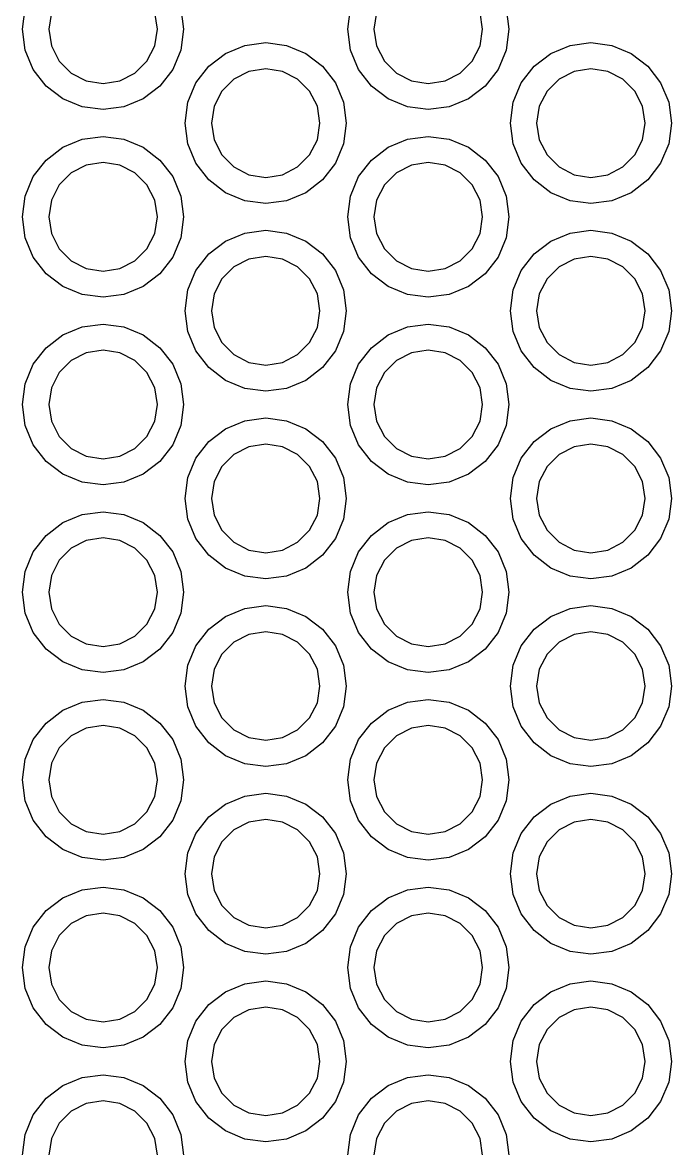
# Model space of a CAD drawing. Extents: x 0 to 6.5, y -7.51 to 0.
# Drawn here: x 1.7466 to 1.9371, y -5.5421 to -5.2114 of the extents above; entities that cross this region are included whole.
import ezdxf

# ---------------------------------------------------------------- set-up
doc = ezdxf.new("R2010")
doc.units = 0
doc.header["$MEASUREMENT"] = 0
doc.layers.add('BLACK', color=7, linetype='CONTINUOUS')

msp = doc.modelspace()

# ---------------------------------------------------------------- linework, layer by layer
at = {"layer": 'BLACK', "linetype": 'CONTINUOUS'}
for p, q in [((1.74663, -5.21341), (1.74744, -5.20729)), ((1.75509, -5.20848), (1.75431, -5.21341)), ((1.7862, -5.21341), (1.78542, -5.20848)), ((1.79307, -5.20729), (1.79388, -5.21341)), ((1.8421, -5.21341), (1.84291, -5.20729)), ((1.85056, -5.20848), (1.84978, -5.21341)), ((1.88167, -5.21341), (1.88089, -5.20848)), ((1.88854, -5.20729), (1.88935, -5.21341)), ((1.74744, -5.21952), (1.74663, -5.21341)), ((1.75431, -5.21341), (1.75509, -5.21833)), ((1.78542, -5.21833), (1.7862, -5.21341)), ((1.79388, -5.21341), (1.79307, -5.21952)), ((1.84291, -5.21952), (1.8421, -5.21341)), ((1.84978, -5.21341), (1.85056, -5.21833)), ((1.88089, -5.21833), (1.88167, -5.21341)), ((1.88935, -5.21341), (1.88854, -5.21952)), ((1.75509, -5.21833), (1.75736, -5.22278)), ((1.78316, -5.22278), (1.78542, -5.21833)), ((1.80618, -5.22051), (1.81188, -5.21815)), ((1.81188, -5.21815), (1.81799, -5.21734)), ((1.81799, -5.21734), (1.8241, -5.21815)), ((1.8241, -5.21815), (1.8298, -5.22051)), ((1.85056, -5.21833), (1.85282, -5.22278)), ((1.87862, -5.22278), (1.88089, -5.21833)), ((1.90165, -5.22051), (1.90734, -5.21815)), ((1.90734, -5.21815), (1.91346, -5.21734)), ((1.91346, -5.21734), (1.91957, -5.21815)), ((1.91957, -5.21815), (1.92527, -5.22051)), ((1.7498, -5.22522), (1.74744, -5.21952)), ((1.79307, -5.21952), (1.79071, -5.22522)), ((1.80129, -5.22426), (1.80618, -5.22051)), ((1.8298, -5.22051), (1.83469, -5.22426)), ((1.84527, -5.22522), (1.84291, -5.21952)), ((1.88854, -5.21952), (1.88618, -5.22522)), ((1.89675, -5.22426), (1.90165, -5.22051)), ((1.92527, -5.22051), (1.93016, -5.22426)), ((1.75736, -5.22278), (1.76088, -5.22631)), ((1.77963, -5.22631), (1.78316, -5.22278)), ((1.79753, -5.22915), (1.80129, -5.22426)), ((1.81799, -5.22502), (1.81306, -5.2258)), ((1.82292, -5.2258), (1.81799, -5.22502)), ((1.83469, -5.22426), (1.83845, -5.22915)), ((1.85282, -5.22278), (1.85635, -5.22631)), ((1.8751, -5.22631), (1.87862, -5.22278)), ((1.893, -5.22915), (1.89675, -5.22426)), ((1.91346, -5.22502), (1.90853, -5.2258)), ((1.91838, -5.2258), (1.91346, -5.22502)), ((1.93016, -5.22426), (1.93391, -5.22915)), ((1.75355, -5.23011), (1.7498, -5.22522)), ((1.76088, -5.22631), (1.76533, -5.22857)), ((1.77518, -5.22857), (1.77963, -5.22631)), ((1.79071, -5.22522), (1.78696, -5.23011)), ((1.80862, -5.22807), (1.80509, -5.23159)), ((1.81306, -5.2258), (1.80862, -5.22807)), ((1.82736, -5.22807), (1.82292, -5.2258)), ((1.83089, -5.23159), (1.82736, -5.22807)), ((1.84902, -5.23011), (1.84527, -5.22522)), ((1.85635, -5.22631), (1.8608, -5.22857)), ((1.87065, -5.22857), (1.8751, -5.22631)), ((1.88618, -5.22522), (1.88243, -5.23011)), ((1.90409, -5.22807), (1.90056, -5.23159)), ((1.90853, -5.2258), (1.90409, -5.22807)), ((1.92283, -5.22807), (1.91838, -5.2258)), ((1.92636, -5.23159), (1.92283, -5.22807)), ((1.75844, -5.23386), (1.75355, -5.23011)), ((1.76533, -5.22857), (1.77026, -5.22935)), ((1.77026, -5.22935), (1.77518, -5.22857)), ((1.78696, -5.23011), (1.78207, -5.23386)), ((1.79517, -5.23485), (1.79753, -5.22915)), ((1.80509, -5.23159), (1.80283, -5.23604)), ((1.83315, -5.23604), (1.83089, -5.23159)), ((1.83845, -5.22915), (1.84081, -5.23485)), ((1.85391, -5.23386), (1.84902, -5.23011)), ((1.8608, -5.22857), (1.86572, -5.22935)), ((1.86572, -5.22935), (1.87065, -5.22857)), ((1.88243, -5.23011), (1.87753, -5.23386)), ((1.89064, -5.23485), (1.893, -5.22915)), ((1.90056, -5.23159), (1.89829, -5.23604)), ((1.92862, -5.23604), (1.92636, -5.23159)), ((1.93391, -5.22915), (1.93627, -5.23485)), ((1.76414, -5.23622), (1.75844, -5.23386)), ((1.78207, -5.23386), (1.77637, -5.23622)), ((1.79437, -5.24097), (1.79517, -5.23485)), ((1.84081, -5.23485), (1.84161, -5.24097)), ((1.85961, -5.23622), (1.85391, -5.23386)), ((1.87753, -5.23386), (1.87184, -5.23622)), ((1.88983, -5.24097), (1.89064, -5.23485)), ((1.93627, -5.23485), (1.93708, -5.24097)), ((1.77026, -5.23703), (1.76414, -5.23622)), ((1.77637, -5.23622), (1.77026, -5.23703)), ((1.80283, -5.23604), (1.80205, -5.24097)), ((1.83393, -5.24097), (1.83315, -5.23604)), ((1.86572, -5.23703), (1.85961, -5.23622)), ((1.87184, -5.23622), (1.86572, -5.23703)), ((1.89829, -5.23604), (1.89751, -5.24097)), ((1.9294, -5.24097), (1.92862, -5.23604)), ((1.79517, -5.24708), (1.79437, -5.24097)), ((1.80205, -5.24097), (1.80283, -5.24589)), ((1.83315, -5.24589), (1.83393, -5.24097)), ((1.84161, -5.24097), (1.84081, -5.24708)), ((1.89064, -5.24708), (1.88983, -5.24097)), ((1.89751, -5.24097), (1.89829, -5.24589)), ((1.92862, -5.24589), (1.9294, -5.24097)), ((1.93708, -5.24097), (1.93627, -5.24708)), ((1.76414, -5.24571), (1.77026, -5.2449)), ((1.77026, -5.2449), (1.77637, -5.24571)), ((1.85961, -5.24571), (1.86572, -5.2449)), ((1.86572, -5.2449), (1.87184, -5.24571)), ((1.75355, -5.25182), (1.75844, -5.24807)), ((1.75844, -5.24807), (1.76414, -5.24571)), ((1.77637, -5.24571), (1.78207, -5.24807)), ((1.78207, -5.24807), (1.78696, -5.25182)), ((1.79753, -5.25278), (1.79517, -5.24708)), ((1.80283, -5.24589), (1.80509, -5.25034)), ((1.83089, -5.25034), (1.83315, -5.24589)), ((1.84081, -5.24708), (1.83845, -5.25278)), ((1.84902, -5.25182), (1.85391, -5.24807)), ((1.85391, -5.24807), (1.85961, -5.24571)), ((1.87184, -5.24571), (1.87753, -5.24807)), ((1.87753, -5.24807), (1.88243, -5.25182)), ((1.893, -5.25278), (1.89064, -5.24708)), ((1.89829, -5.24589), (1.90056, -5.25034)), ((1.92636, -5.25034), (1.92862, -5.24589)), ((1.93627, -5.24708), (1.93391, -5.25278)), ((1.80509, -5.25034), (1.80862, -5.25386)), ((1.82736, -5.25386), (1.83089, -5.25034)), ((1.90056, -5.25034), (1.90409, -5.25386)), ((1.92283, -5.25386), (1.92636, -5.25034)), ((1.7498, -5.25671), (1.75355, -5.25182)), ((1.76533, -5.25336), (1.76088, -5.25563)), ((1.77026, -5.25258), (1.76533, -5.25336)), ((1.77518, -5.25336), (1.77026, -5.25258)), ((1.77963, -5.25563), (1.77518, -5.25336)), ((1.78696, -5.25182), (1.79071, -5.25671)), ((1.80129, -5.25767), (1.79753, -5.25278)), ((1.80862, -5.25386), (1.81306, -5.25613)), ((1.82292, -5.25613), (1.82736, -5.25386)), ((1.83845, -5.25278), (1.83469, -5.25767)), ((1.84527, -5.25671), (1.84902, -5.25182)), ((1.8608, -5.25336), (1.85635, -5.25563)), ((1.86572, -5.25258), (1.8608, -5.25336)), ((1.87065, -5.25336), (1.86572, -5.25258)), ((1.8751, -5.25563), (1.87065, -5.25336)), ((1.88243, -5.25182), (1.88618, -5.25671)), ((1.89675, -5.25767), (1.893, -5.25278)), ((1.90409, -5.25386), (1.90853, -5.25613)), ((1.91838, -5.25613), (1.92283, -5.25386)), ((1.93391, -5.25278), (1.93016, -5.25767)), ((1.74744, -5.26241), (1.7498, -5.25671)), ((1.76088, -5.25563), (1.75736, -5.25915)), ((1.78316, -5.25915), (1.77963, -5.25563)), ((1.79071, -5.25671), (1.79307, -5.26241)), ((1.80618, -5.26142), (1.80129, -5.25767)), ((1.81306, -5.25613), (1.81799, -5.25691)), ((1.81799, -5.25691), (1.82292, -5.25613)), ((1.83469, -5.25767), (1.8298, -5.26142)), ((1.84291, -5.26241), (1.84527, -5.25671)), ((1.85635, -5.25563), (1.85282, -5.25915)), ((1.87862, -5.25915), (1.8751, -5.25563)), ((1.88618, -5.25671), (1.88854, -5.26241)), ((1.90165, -5.26142), (1.89675, -5.25767)), ((1.90853, -5.25613), (1.91346, -5.25691)), ((1.91346, -5.25691), (1.91838, -5.25613)), ((1.93016, -5.25767), (1.92527, -5.26142)), ((1.75736, -5.25915), (1.75509, -5.2636)), ((1.78542, -5.2636), (1.78316, -5.25915)), ((1.81188, -5.26378), (1.80618, -5.26142)), ((1.8298, -5.26142), (1.8241, -5.26378)), ((1.85282, -5.25915), (1.85056, -5.2636)), ((1.88089, -5.2636), (1.87862, -5.25915)), ((1.90734, -5.26378), (1.90165, -5.26142)), ((1.92527, -5.26142), (1.91957, -5.26378)), ((1.74663, -5.26852), (1.74744, -5.26241)), ((1.75509, -5.2636), (1.75431, -5.26852)), ((1.7862, -5.26852), (1.78542, -5.2636)), ((1.79307, -5.26241), (1.79388, -5.26852)), ((1.81799, -5.26459), (1.81188, -5.26378)), ((1.8241, -5.26378), (1.81799, -5.26459)), ((1.8421, -5.26852), (1.84291, -5.26241)), ((1.85056, -5.2636), (1.84978, -5.26852)), ((1.88167, -5.26852), (1.88089, -5.2636)), ((1.88854, -5.26241), (1.88935, -5.26852)), ((1.91346, -5.26459), (1.90734, -5.26378)), ((1.91957, -5.26378), (1.91346, -5.26459)), ((1.74744, -5.27464), (1.74663, -5.26852)), ((1.75431, -5.26852), (1.75509, -5.27345)), ((1.78542, -5.27345), (1.7862, -5.26852)), ((1.79388, -5.26852), (1.79307, -5.27464)), ((1.84291, -5.27464), (1.8421, -5.26852)), ((1.84978, -5.26852), (1.85056, -5.27345)), ((1.88089, -5.27345), (1.88167, -5.26852)), ((1.88935, -5.26852), (1.88854, -5.27464)), ((1.7498, -5.28034), (1.74744, -5.27464)), ((1.75509, -5.27345), (1.75736, -5.2779)), ((1.78316, -5.2779), (1.78542, -5.27345)), ((1.79307, -5.27464), (1.79071, -5.28034)), ((1.80618, -5.27563), (1.81188, -5.27327)), ((1.81188, -5.27327), (1.81799, -5.27246)), ((1.81799, -5.27246), (1.8241, -5.27327)), ((1.8241, -5.27327), (1.8298, -5.27563)), ((1.84527, -5.28034), (1.84291, -5.27464)), ((1.85056, -5.27345), (1.85282, -5.2779)), ((1.87862, -5.2779), (1.88089, -5.27345)), ((1.88854, -5.27464), (1.88618, -5.28034)), ((1.90165, -5.27563), (1.90734, -5.27327)), ((1.90734, -5.27327), (1.91346, -5.27246)), ((1.91346, -5.27246), (1.91957, -5.27327)), ((1.91957, -5.27327), (1.92527, -5.27563)), ((1.75736, -5.2779), (1.76088, -5.28142)), ((1.77963, -5.28142), (1.78316, -5.2779)), ((1.80129, -5.27938), (1.80618, -5.27563)), ((1.8298, -5.27563), (1.83469, -5.27938)), ((1.85282, -5.2779), (1.85635, -5.28142)), ((1.8751, -5.28142), (1.87862, -5.2779)), ((1.89675, -5.27938), (1.90165, -5.27563)), ((1.92527, -5.27563), (1.93016, -5.27938)), ((1.75355, -5.28523), (1.7498, -5.28034)), ((1.79071, -5.28034), (1.78696, -5.28523)), ((1.79753, -5.28427), (1.80129, -5.27938)), ((1.81306, -5.28092), (1.80862, -5.28318)), ((1.81799, -5.28014), (1.81306, -5.28092)), ((1.82292, -5.28092), (1.81799, -5.28014)), ((1.82736, -5.28318), (1.82292, -5.28092)), ((1.83469, -5.27938), (1.83845, -5.28427)), ((1.84902, -5.28523), (1.84527, -5.28034)), ((1.88618, -5.28034), (1.88243, -5.28523)), ((1.893, -5.28427), (1.89675, -5.27938)), ((1.90853, -5.28092), (1.90409, -5.28318)), ((1.91346, -5.28014), (1.90853, -5.28092)), ((1.91838, -5.28092), (1.91346, -5.28014)), ((1.92283, -5.28318), (1.91838, -5.28092)), ((1.93016, -5.27938), (1.93391, -5.28427)), ((1.76088, -5.28142), (1.76533, -5.28369)), ((1.76533, -5.28369), (1.77026, -5.28447)), ((1.77026, -5.28447), (1.77518, -5.28369)), ((1.77518, -5.28369), (1.77963, -5.28142)), ((1.79517, -5.28997), (1.79753, -5.28427)), ((1.80862, -5.28318), (1.80509, -5.28671)), ((1.83089, -5.28671), (1.82736, -5.28318)), ((1.83845, -5.28427), (1.84081, -5.28997)), ((1.85635, -5.28142), (1.8608, -5.28369)), ((1.8608, -5.28369), (1.86572, -5.28447)), ((1.86572, -5.28447), (1.87065, -5.28369)), ((1.87065, -5.28369), (1.8751, -5.28142)), ((1.89064, -5.28997), (1.893, -5.28427)), ((1.90409, -5.28318), (1.90056, -5.28671)), ((1.92636, -5.28671), (1.92283, -5.28318)), ((1.93391, -5.28427), (1.93627, -5.28997)), ((1.75844, -5.28898), (1.75355, -5.28523)), ((1.78696, -5.28523), (1.78207, -5.28898)), ((1.80509, -5.28671), (1.80283, -5.29116)), ((1.83315, -5.29116), (1.83089, -5.28671)), ((1.85391, -5.28898), (1.84902, -5.28523)), ((1.88243, -5.28523), (1.87753, -5.28898)), ((1.90056, -5.28671), (1.89829, -5.29116)), ((1.92862, -5.29116), (1.92636, -5.28671)), ((1.76414, -5.29134), (1.75844, -5.28898)), ((1.78207, -5.28898), (1.77637, -5.29134)), ((1.79437, -5.29608), (1.79517, -5.28997)), ((1.80283, -5.29116), (1.80205, -5.29608)), ((1.83393, -5.29608), (1.83315, -5.29116)), ((1.84081, -5.28997), (1.84161, -5.29608)), ((1.85961, -5.29134), (1.85391, -5.28898)), ((1.87753, -5.28898), (1.87184, -5.29134)), ((1.88983, -5.29608), (1.89064, -5.28997)), ((1.89829, -5.29116), (1.89751, -5.29608)), ((1.9294, -5.29608), (1.92862, -5.29116)), ((1.93627, -5.28997), (1.93708, -5.29608)), ((1.77026, -5.29215), (1.76414, -5.29134)), ((1.77637, -5.29134), (1.77026, -5.29215)), ((1.86572, -5.29215), (1.85961, -5.29134)), ((1.87184, -5.29134), (1.86572, -5.29215)), ((1.79517, -5.3022), (1.79437, -5.29608)), ((1.80205, -5.29608), (1.80283, -5.30101)), ((1.83315, -5.30101), (1.83393, -5.29608)), ((1.84161, -5.29608), (1.84081, -5.3022)), ((1.89064, -5.3022), (1.88983, -5.29608)), ((1.89751, -5.29608), (1.89829, -5.30101)), ((1.92862, -5.30101), (1.9294, -5.29608)), ((1.93708, -5.29608), (1.93627, -5.3022)), ((1.75844, -5.30319), (1.76414, -5.30083)), ((1.76414, -5.30083), (1.77026, -5.30002)), ((1.77026, -5.30002), (1.77637, -5.30083)), ((1.77637, -5.30083), (1.78207, -5.30319)), ((1.80283, -5.30101), (1.80509, -5.30546)), ((1.83089, -5.30546), (1.83315, -5.30101)), ((1.85391, -5.30319), (1.85961, -5.30083)), ((1.85961, -5.30083), (1.86572, -5.30002)), ((1.86572, -5.30002), (1.87184, -5.30083)), ((1.87184, -5.30083), (1.87753, -5.30319)), ((1.89829, -5.30101), (1.90056, -5.30546)), ((1.92636, -5.30546), (1.92862, -5.30101)), ((1.75355, -5.30694), (1.75844, -5.30319)), ((1.78207, -5.30319), (1.78696, -5.30694)), ((1.79753, -5.30789), (1.79517, -5.3022)), ((1.84081, -5.3022), (1.83845, -5.30789)), ((1.84902, -5.30694), (1.85391, -5.30319)), ((1.87753, -5.30319), (1.88243, -5.30694)), ((1.893, -5.30789), (1.89064, -5.3022)), ((1.93627, -5.3022), (1.93391, -5.30789)), ((1.7498, -5.31183), (1.75355, -5.30694)), ((1.77026, -5.3077), (1.76533, -5.30848)), ((1.77518, -5.30848), (1.77026, -5.3077)), ((1.78696, -5.30694), (1.79071, -5.31183)), ((1.80509, -5.30546), (1.80862, -5.30898)), ((1.82736, -5.30898), (1.83089, -5.30546)), ((1.84527, -5.31183), (1.84902, -5.30694)), ((1.86572, -5.3077), (1.8608, -5.30848)), ((1.87065, -5.30848), (1.86572, -5.3077)), ((1.88243, -5.30694), (1.88618, -5.31183)), ((1.90056, -5.30546), (1.90409, -5.30898)), ((1.92283, -5.30898), (1.92636, -5.30546)), ((1.76088, -5.31074), (1.75736, -5.31427)), ((1.76533, -5.30848), (1.76088, -5.31074)), ((1.77963, -5.31074), (1.77518, -5.30848)), ((1.78316, -5.31427), (1.77963, -5.31074)), ((1.80129, -5.31279), (1.79753, -5.30789)), ((1.80862, -5.30898), (1.81306, -5.31125)), ((1.82292, -5.31125), (1.82736, -5.30898)), ((1.83845, -5.30789), (1.83469, -5.31279)), ((1.85635, -5.31074), (1.85282, -5.31427)), ((1.8608, -5.30848), (1.85635, -5.31074)), ((1.8751, -5.31074), (1.87065, -5.30848)), ((1.87862, -5.31427), (1.8751, -5.31074)), ((1.89675, -5.31279), (1.893, -5.30789)), ((1.90409, -5.30898), (1.90853, -5.31125)), ((1.91838, -5.31125), (1.92283, -5.30898)), ((1.93391, -5.30789), (1.93016, -5.31279)), ((1.74744, -5.31753), (1.7498, -5.31183)), ((1.75736, -5.31427), (1.75509, -5.31872)), ((1.78542, -5.31872), (1.78316, -5.31427)), ((1.79071, -5.31183), (1.79307, -5.31753)), ((1.80618, -5.31654), (1.80129, -5.31279)), ((1.81306, -5.31125), (1.81799, -5.31203)), ((1.81799, -5.31203), (1.82292, -5.31125)), ((1.83469, -5.31279), (1.8298, -5.31654)), ((1.84291, -5.31753), (1.84527, -5.31183)), ((1.85282, -5.31427), (1.85056, -5.31872)), ((1.88089, -5.31872), (1.87862, -5.31427)), ((1.88618, -5.31183), (1.88854, -5.31753)), ((1.90165, -5.31654), (1.89675, -5.31279)), ((1.90853, -5.31125), (1.91346, -5.31203)), ((1.91346, -5.31203), (1.91838, -5.31125)), ((1.93016, -5.31279), (1.92527, -5.31654)), ((1.74663, -5.32364), (1.74744, -5.31753)), ((1.79307, -5.31753), (1.79388, -5.32364)), ((1.81188, -5.3189), (1.80618, -5.31654)), ((1.8298, -5.31654), (1.8241, -5.3189)), ((1.8421, -5.32364), (1.84291, -5.31753)), ((1.88854, -5.31753), (1.88935, -5.32364)), ((1.90734, -5.3189), (1.90165, -5.31654)), ((1.92527, -5.31654), (1.91957, -5.3189)), ((1.75509, -5.31872), (1.75431, -5.32364)), ((1.7862, -5.32364), (1.78542, -5.31872)), ((1.81799, -5.31971), (1.81188, -5.3189)), ((1.8241, -5.3189), (1.81799, -5.31971)), ((1.85056, -5.31872), (1.84978, -5.32364)), ((1.88167, -5.32364), (1.88089, -5.31872)), ((1.91346, -5.31971), (1.90734, -5.3189)), ((1.91957, -5.3189), (1.91346, -5.31971)), ((1.74744, -5.32976), (1.74663, -5.32364)), ((1.75431, -5.32364), (1.75509, -5.32857)), ((1.78542, -5.32857), (1.7862, -5.32364)), ((1.79388, -5.32364), (1.79307, -5.32976)), ((1.84291, -5.32976), (1.8421, -5.32364)), ((1.84978, -5.32364), (1.85056, -5.32857)), ((1.88089, -5.32857), (1.88167, -5.32364)), ((1.88935, -5.32364), (1.88854, -5.32976)), ((1.81188, -5.32838), (1.81799, -5.32758)), ((1.81799, -5.32758), (1.8241, -5.32838)), ((1.90734, -5.32838), (1.91346, -5.32758)), ((1.91346, -5.32758), (1.91957, -5.32838)), ((1.7498, -5.33545), (1.74744, -5.32976)), ((1.75509, -5.32857), (1.75736, -5.33301)), ((1.78316, -5.33301), (1.78542, -5.32857)), ((1.79307, -5.32976), (1.79071, -5.33545)), ((1.80129, -5.3345), (1.80618, -5.33074)), ((1.80618, -5.33074), (1.81188, -5.32838)), ((1.8241, -5.32838), (1.8298, -5.33074)), ((1.8298, -5.33074), (1.83469, -5.3345)), ((1.84527, -5.33545), (1.84291, -5.32976)), ((1.85056, -5.32857), (1.85282, -5.33301)), ((1.87862, -5.33301), (1.88089, -5.32857)), ((1.88854, -5.32976), (1.88618, -5.33545)), ((1.89675, -5.3345), (1.90165, -5.33074)), ((1.90165, -5.33074), (1.90734, -5.32838)), ((1.91957, -5.32838), (1.92527, -5.33074)), ((1.92527, -5.33074), (1.93016, -5.3345)), ((1.75736, -5.33301), (1.76088, -5.33654)), ((1.77963, -5.33654), (1.78316, -5.33301)), ((1.85282, -5.33301), (1.85635, -5.33654)), ((1.8751, -5.33654), (1.87862, -5.33301)), ((1.75355, -5.34035), (1.7498, -5.33545)), ((1.76088, -5.33654), (1.76533, -5.33881)), ((1.77518, -5.33881), (1.77963, -5.33654)), ((1.79071, -5.33545), (1.78696, -5.34035)), ((1.79753, -5.33939), (1.80129, -5.3345)), ((1.81306, -5.33604), (1.80862, -5.3383)), ((1.81799, -5.33526), (1.81306, -5.33604)), ((1.82292, -5.33604), (1.81799, -5.33526)), ((1.82736, -5.3383), (1.82292, -5.33604)), ((1.83469, -5.3345), (1.83845, -5.33939)), ((1.84902, -5.34035), (1.84527, -5.33545)), ((1.85635, -5.33654), (1.8608, -5.33881)), ((1.87065, -5.33881), (1.8751, -5.33654)), ((1.88618, -5.33545), (1.88243, -5.34035)), ((1.893, -5.33939), (1.89675, -5.3345)), ((1.90853, -5.33604), (1.90409, -5.3383)), ((1.91346, -5.33526), (1.90853, -5.33604)), ((1.91838, -5.33604), (1.91346, -5.33526)), ((1.92283, -5.3383), (1.91838, -5.33604)), ((1.93016, -5.3345), (1.93391, -5.33939)), ((1.75844, -5.3441), (1.75355, -5.34035)), ((1.76533, -5.33881), (1.77026, -5.33959)), ((1.77026, -5.33959), (1.77518, -5.33881)), ((1.78696, -5.34035), (1.78207, -5.3441)), ((1.79517, -5.34509), (1.79753, -5.33939)), ((1.80862, -5.3383), (1.80509, -5.34183)), ((1.83089, -5.34183), (1.82736, -5.3383)), ((1.83845, -5.33939), (1.84081, -5.34509)), ((1.85391, -5.3441), (1.84902, -5.34035)), ((1.8608, -5.33881), (1.86572, -5.33959)), ((1.86572, -5.33959), (1.87065, -5.33881)), ((1.88243, -5.34035), (1.87753, -5.3441)), ((1.89064, -5.34509), (1.893, -5.33939)), ((1.90409, -5.3383), (1.90056, -5.34183)), ((1.92636, -5.34183), (1.92283, -5.3383)), ((1.93391, -5.33939), (1.93627, -5.34509)), ((1.76414, -5.34646), (1.75844, -5.3441)), ((1.78207, -5.3441), (1.77637, -5.34646)), ((1.80509, -5.34183), (1.80283, -5.34627)), ((1.83315, -5.34627), (1.83089, -5.34183)), ((1.85961, -5.34646), (1.85391, -5.3441)), ((1.87753, -5.3441), (1.87184, -5.34646)), ((1.90056, -5.34183), (1.89829, -5.34627)), ((1.92862, -5.34627), (1.92636, -5.34183)), ((1.77026, -5.34726), (1.76414, -5.34646)), ((1.77637, -5.34646), (1.77026, -5.34726)), ((1.79437, -5.3512), (1.79517, -5.34509)), ((1.80283, -5.34627), (1.80205, -5.3512)), ((1.83393, -5.3512), (1.83315, -5.34627)), ((1.84081, -5.34509), (1.84161, -5.3512)), ((1.86572, -5.34726), (1.85961, -5.34646)), ((1.87184, -5.34646), (1.86572, -5.34726)), ((1.88983, -5.3512), (1.89064, -5.34509)), ((1.89829, -5.34627), (1.89751, -5.3512)), ((1.9294, -5.3512), (1.92862, -5.34627)), ((1.93627, -5.34509), (1.93708, -5.3512)), ((1.79517, -5.35732), (1.79437, -5.3512)), ((1.80205, -5.3512), (1.80283, -5.35613)), ((1.83315, -5.35613), (1.83393, -5.3512)), ((1.84161, -5.3512), (1.84081, -5.35732)), ((1.89064, -5.35732), (1.88983, -5.3512)), ((1.89751, -5.3512), (1.89829, -5.35613)), ((1.92862, -5.35613), (1.9294, -5.3512)), ((1.93708, -5.3512), (1.93627, -5.35732)), ((1.75844, -5.3583), (1.76414, -5.35594)), ((1.76414, -5.35594), (1.77026, -5.35514)), ((1.77026, -5.35514), (1.77637, -5.35594)), ((1.77637, -5.35594), (1.78207, -5.3583)), ((1.79753, -5.36301), (1.79517, -5.35732)), ((1.80283, -5.35613), (1.80509, -5.36057)), ((1.83089, -5.36057), (1.83315, -5.35613)), ((1.84081, -5.35732), (1.83845, -5.36301)), ((1.85391, -5.3583), (1.85961, -5.35594)), ((1.85961, -5.35594), (1.86572, -5.35514)), ((1.86572, -5.35514), (1.87184, -5.35594)), ((1.87184, -5.35594), (1.87753, -5.3583)), ((1.893, -5.36301), (1.89064, -5.35732)), ((1.89829, -5.35613), (1.90056, -5.36057)), ((1.92636, -5.36057), (1.92862, -5.35613)), ((1.93627, -5.35732), (1.93391, -5.36301)), ((1.75355, -5.36206), (1.75844, -5.3583)), ((1.78207, -5.3583), (1.78696, -5.36206)), ((1.80509, -5.36057), (1.80862, -5.3641)), ((1.82736, -5.3641), (1.83089, -5.36057)), ((1.84902, -5.36206), (1.85391, -5.3583)), ((1.87753, -5.3583), (1.88243, -5.36206)), ((1.90056, -5.36057), (1.90409, -5.3641)), ((1.92283, -5.3641), (1.92636, -5.36057)), ((1.7498, -5.36695), (1.75355, -5.36206)), ((1.76533, -5.3636), (1.76088, -5.36586)), ((1.77026, -5.36282), (1.76533, -5.3636)), ((1.77518, -5.3636), (1.77026, -5.36282)), ((1.77963, -5.36586), (1.77518, -5.3636)), ((1.78696, -5.36206), (1.79071, -5.36695)), ((1.80129, -5.36791), (1.79753, -5.36301)), ((1.83845, -5.36301), (1.83469, -5.36791)), ((1.84527, -5.36695), (1.84902, -5.36206)), ((1.8608, -5.3636), (1.85635, -5.36586)), ((1.86572, -5.36282), (1.8608, -5.3636)), ((1.87065, -5.3636), (1.86572, -5.36282)), ((1.8751, -5.36586), (1.87065, -5.3636)), ((1.88243, -5.36206), (1.88618, -5.36695)), ((1.89675, -5.36791), (1.893, -5.36301)), ((1.93391, -5.36301), (1.93016, -5.36791)), ((1.74744, -5.37265), (1.7498, -5.36695)), ((1.76088, -5.36586), (1.75736, -5.36939)), ((1.78316, -5.36939), (1.77963, -5.36586)), ((1.79071, -5.36695), (1.79307, -5.37265)), ((1.80862, -5.3641), (1.81306, -5.36637)), ((1.81306, -5.36637), (1.81799, -5.36715)), ((1.81799, -5.36715), (1.82292, -5.36637)), ((1.82292, -5.36637), (1.82736, -5.3641)), ((1.84291, -5.37265), (1.84527, -5.36695)), ((1.85635, -5.36586), (1.85282, -5.36939)), ((1.87862, -5.36939), (1.8751, -5.36586)), ((1.88618, -5.36695), (1.88854, -5.37265)), ((1.90409, -5.3641), (1.90853, -5.36637)), ((1.90853, -5.36637), (1.91346, -5.36715)), ((1.91346, -5.36715), (1.91838, -5.36637)), ((1.91838, -5.36637), (1.92283, -5.3641)), ((1.75736, -5.36939), (1.75509, -5.37383)), ((1.78542, -5.37383), (1.78316, -5.36939)), ((1.80618, -5.37166), (1.80129, -5.36791)), ((1.83469, -5.36791), (1.8298, -5.37166)), ((1.85282, -5.36939), (1.85056, -5.37383)), ((1.88089, -5.37383), (1.87862, -5.36939)), ((1.90165, -5.37166), (1.89675, -5.36791)), ((1.93016, -5.36791), (1.92527, -5.37166)), ((1.74663, -5.37876), (1.74744, -5.37265)), ((1.75509, -5.37383), (1.75431, -5.37876)), ((1.7862, -5.37876), (1.78542, -5.37383)), ((1.79307, -5.37265), (1.79388, -5.37876)), ((1.81188, -5.37402), (1.80618, -5.37166)), ((1.8298, -5.37166), (1.8241, -5.37402)), ((1.8421, -5.37876), (1.84291, -5.37265)), ((1.85056, -5.37383), (1.84978, -5.37876)), ((1.88167, -5.37876), (1.88089, -5.37383)), ((1.88854, -5.37265), (1.88935, -5.37876)), ((1.90734, -5.37402), (1.90165, -5.37166)), ((1.92527, -5.37166), (1.91957, -5.37402)), ((1.81799, -5.37482), (1.81188, -5.37402)), ((1.8241, -5.37402), (1.81799, -5.37482)), ((1.91346, -5.37482), (1.90734, -5.37402)), ((1.91957, -5.37402), (1.91346, -5.37482)), ((1.74744, -5.38487), (1.74663, -5.37876)), ((1.75431, -5.37876), (1.75509, -5.38369)), ((1.78542, -5.38369), (1.7862, -5.37876)), ((1.79388, -5.37876), (1.79307, -5.38487)), ((1.84291, -5.38487), (1.8421, -5.37876)), ((1.84978, -5.37876), (1.85056, -5.38369)), ((1.88089, -5.38369), (1.88167, -5.37876)), ((1.88935, -5.37876), (1.88854, -5.38487)), ((1.75509, -5.38369), (1.75736, -5.38813)), ((1.78316, -5.38813), (1.78542, -5.38369)), ((1.80618, -5.38586), (1.81188, -5.3835)), ((1.81188, -5.3835), (1.81799, -5.3827)), ((1.81799, -5.3827), (1.8241, -5.3835)), ((1.8241, -5.3835), (1.8298, -5.38586)), ((1.85056, -5.38369), (1.85282, -5.38813)), ((1.87862, -5.38813), (1.88089, -5.38369)), ((1.90165, -5.38586), (1.90734, -5.3835)), ((1.90734, -5.3835), (1.91346, -5.3827)), ((1.91346, -5.3827), (1.91957, -5.3835)), ((1.91957, -5.3835), (1.92527, -5.38586)), ((1.7498, -5.39057), (1.74744, -5.38487)), ((1.79307, -5.38487), (1.79071, -5.39057)), ((1.80129, -5.38962), (1.80618, -5.38586)), ((1.8298, -5.38586), (1.83469, -5.38962)), ((1.84527, -5.39057), (1.84291, -5.38487)), ((1.88854, -5.38487), (1.88618, -5.39057)), ((1.89675, -5.38962), (1.90165, -5.38586)), ((1.92527, -5.38586), (1.93016, -5.38962)), ((1.75736, -5.38813), (1.76088, -5.39166)), ((1.77963, -5.39166), (1.78316, -5.38813)), ((1.79753, -5.39451), (1.80129, -5.38962)), ((1.81799, -5.39038), (1.81306, -5.39116)), ((1.82292, -5.39116), (1.81799, -5.39038)), ((1.83469, -5.38962), (1.83845, -5.39451)), ((1.85282, -5.38813), (1.85635, -5.39166)), ((1.8751, -5.39166), (1.87862, -5.38813)), ((1.893, -5.39451), (1.89675, -5.38962)), ((1.91346, -5.39038), (1.90853, -5.39116)), ((1.91838, -5.39116), (1.91346, -5.39038)), ((1.93016, -5.38962), (1.93391, -5.39451)), ((1.75355, -5.39546), (1.7498, -5.39057)), ((1.76088, -5.39166), (1.76533, -5.39392)), ((1.77518, -5.39392), (1.77963, -5.39166)), ((1.79071, -5.39057), (1.78696, -5.39546)), ((1.80862, -5.39342), (1.80509, -5.39695)), ((1.81306, -5.39116), (1.80862, -5.39342)), ((1.82736, -5.39342), (1.82292, -5.39116)), ((1.83089, -5.39695), (1.82736, -5.39342)), ((1.84902, -5.39546), (1.84527, -5.39057)), ((1.85635, -5.39166), (1.8608, -5.39392)), ((1.87065, -5.39392), (1.8751, -5.39166)), ((1.88618, -5.39057), (1.88243, -5.39546)), ((1.90409, -5.39342), (1.90056, -5.39695)), ((1.90853, -5.39116), (1.90409, -5.39342)), ((1.92283, -5.39342), (1.91838, -5.39116)), ((1.92636, -5.39695), (1.92283, -5.39342)), ((1.75844, -5.39922), (1.75355, -5.39546)), ((1.76533, -5.39392), (1.77026, -5.39471)), ((1.77026, -5.39471), (1.77518, -5.39392)), ((1.78696, -5.39546), (1.78207, -5.39922)), ((1.79517, -5.40021), (1.79753, -5.39451)), ((1.80509, -5.39695), (1.80283, -5.40139)), ((1.83315, -5.40139), (1.83089, -5.39695)), ((1.83845, -5.39451), (1.84081, -5.40021)), ((1.85391, -5.39922), (1.84902, -5.39546)), ((1.8608, -5.39392), (1.86572, -5.39471)), ((1.86572, -5.39471), (1.87065, -5.39392)), ((1.88243, -5.39546), (1.87753, -5.39922)), ((1.89064, -5.40021), (1.893, -5.39451)), ((1.90056, -5.39695), (1.89829, -5.40139)), ((1.92862, -5.40139), (1.92636, -5.39695)), ((1.93391, -5.39451), (1.93627, -5.40021)), ((1.76414, -5.40158), (1.75844, -5.39922)), ((1.78207, -5.39922), (1.77637, -5.40158)), ((1.79437, -5.40632), (1.79517, -5.40021)), ((1.84081, -5.40021), (1.84161, -5.40632)), ((1.85961, -5.40158), (1.85391, -5.39922)), ((1.87753, -5.39922), (1.87184, -5.40158)), ((1.88983, -5.40632), (1.89064, -5.40021)), ((1.93627, -5.40021), (1.93708, -5.40632)), ((1.77026, -5.40238), (1.76414, -5.40158)), ((1.77637, -5.40158), (1.77026, -5.40238)), ((1.80283, -5.40139), (1.80205, -5.40632)), ((1.83393, -5.40632), (1.83315, -5.40139)), ((1.86572, -5.40238), (1.85961, -5.40158)), ((1.87184, -5.40158), (1.86572, -5.40238)), ((1.89829, -5.40139), (1.89751, -5.40632)), ((1.9294, -5.40632), (1.92862, -5.40139)), ((1.79517, -5.41243), (1.79437, -5.40632)), ((1.80205, -5.40632), (1.80283, -5.41125)), ((1.83315, -5.41125), (1.83393, -5.40632)), ((1.84161, -5.40632), (1.84081, -5.41243)), ((1.89064, -5.41243), (1.88983, -5.40632)), ((1.89751, -5.40632), (1.89829, -5.41125)), ((1.92862, -5.41125), (1.9294, -5.40632)), ((1.93708, -5.40632), (1.93627, -5.41243)), ((1.76414, -5.41106), (1.77026, -5.41026)), ((1.77026, -5.41026), (1.77637, -5.41106)), ((1.85961, -5.41106), (1.86572, -5.41026)), ((1.86572, -5.41026), (1.87184, -5.41106)), ((1.75355, -5.41718), (1.75844, -5.41342)), ((1.75844, -5.41342), (1.76414, -5.41106)), ((1.77637, -5.41106), (1.78207, -5.41342)), ((1.78207, -5.41342), (1.78696, -5.41718)), ((1.79753, -5.41813), (1.79517, -5.41243)), ((1.80283, -5.41125), (1.80509, -5.41569)), ((1.83089, -5.41569), (1.83315, -5.41125)), ((1.84081, -5.41243), (1.83845, -5.41813)), ((1.84902, -5.41718), (1.85391, -5.41342)), ((1.85391, -5.41342), (1.85961, -5.41106)), ((1.87184, -5.41106), (1.87753, -5.41342)), ((1.87753, -5.41342), (1.88243, -5.41718)), ((1.893, -5.41813), (1.89064, -5.41243)), ((1.89829, -5.41125), (1.90056, -5.41569)), ((1.92636, -5.41569), (1.92862, -5.41125)), ((1.93627, -5.41243), (1.93391, -5.41813)), ((1.80509, -5.41569), (1.80862, -5.41922)), ((1.82736, -5.41922), (1.83089, -5.41569)), ((1.90056, -5.41569), (1.90409, -5.41922)), ((1.92283, -5.41922), (1.92636, -5.41569)), ((1.7498, -5.42207), (1.75355, -5.41718)), ((1.76533, -5.41872), (1.76088, -5.42098)), ((1.77026, -5.41793), (1.76533, -5.41872)), ((1.77518, -5.41872), (1.77026, -5.41793)), ((1.77963, -5.42098), (1.77518, -5.41872)), ((1.78696, -5.41718), (1.79071, -5.42207)), ((1.80129, -5.42302), (1.79753, -5.41813)), ((1.80862, -5.41922), (1.81306, -5.42148)), ((1.82292, -5.42148), (1.82736, -5.41922)), ((1.83845, -5.41813), (1.83469, -5.42302)), ((1.84527, -5.42207), (1.84902, -5.41718)), ((1.8608, -5.41872), (1.85635, -5.42098)), ((1.86572, -5.41793), (1.8608, -5.41872)), ((1.87065, -5.41872), (1.86572, -5.41793)), ((1.8751, -5.42098), (1.87065, -5.41872)), ((1.88243, -5.41718), (1.88618, -5.42207)), ((1.89675, -5.42302), (1.893, -5.41813)), ((1.90409, -5.41922), (1.90853, -5.42148)), ((1.91838, -5.42148), (1.92283, -5.41922)), ((1.93391, -5.41813), (1.93016, -5.42302)), ((1.74744, -5.42777), (1.7498, -5.42207)), ((1.76088, -5.42098), (1.75736, -5.42451)), ((1.78316, -5.42451), (1.77963, -5.42098)), ((1.79071, -5.42207), (1.79307, -5.42777)), ((1.80618, -5.42678), (1.80129, -5.42302)), ((1.81306, -5.42148), (1.81799, -5.42226)), ((1.81799, -5.42226), (1.82292, -5.42148)), ((1.83469, -5.42302), (1.8298, -5.42678)), ((1.84291, -5.42777), (1.84527, -5.42207)), ((1.85635, -5.42098), (1.85282, -5.42451)), ((1.87862, -5.42451), (1.8751, -5.42098)), ((1.88618, -5.42207), (1.88854, -5.42777)), ((1.90165, -5.42678), (1.89675, -5.42302)), ((1.90853, -5.42148), (1.91346, -5.42226)), ((1.91346, -5.42226), (1.91838, -5.42148)), ((1.93016, -5.42302), (1.92527, -5.42678)), ((1.75736, -5.42451), (1.75509, -5.42895)), ((1.78542, -5.42895), (1.78316, -5.42451)), ((1.81188, -5.42914), (1.80618, -5.42678)), ((1.8298, -5.42678), (1.8241, -5.42914)), ((1.85282, -5.42451), (1.85056, -5.42895)), ((1.88089, -5.42895), (1.87862, -5.42451)), ((1.90734, -5.42914), (1.90165, -5.42678)), ((1.92527, -5.42678), (1.91957, -5.42914)), ((1.74663, -5.43388), (1.74744, -5.42777)), ((1.75509, -5.42895), (1.75431, -5.43388)), ((1.7862, -5.43388), (1.78542, -5.42895)), ((1.79307, -5.42777), (1.79388, -5.43388)), ((1.81799, -5.42994), (1.81188, -5.42914)), ((1.8241, -5.42914), (1.81799, -5.42994)), ((1.8421, -5.43388), (1.84291, -5.42777)), ((1.85056, -5.42895), (1.84978, -5.43388)), ((1.88167, -5.43388), (1.88089, -5.42895)), ((1.88854, -5.42777), (1.88935, -5.43388)), ((1.91346, -5.42994), (1.90734, -5.42914)), ((1.91957, -5.42914), (1.91346, -5.42994)), ((1.74744, -5.43999), (1.74663, -5.43388)), ((1.75431, -5.43388), (1.75509, -5.43881)), ((1.78542, -5.43881), (1.7862, -5.43388)), ((1.79388, -5.43388), (1.79307, -5.43999)), ((1.84291, -5.43999), (1.8421, -5.43388)), ((1.84978, -5.43388), (1.85056, -5.43881)), ((1.88089, -5.43881), (1.88167, -5.43388)), ((1.88935, -5.43388), (1.88854, -5.43999)), ((1.7498, -5.44569), (1.74744, -5.43999)), ((1.75509, -5.43881), (1.75736, -5.44325)), ((1.78316, -5.44325), (1.78542, -5.43881)), ((1.79307, -5.43999), (1.79071, -5.44569)), ((1.80618, -5.44098), (1.81188, -5.43862)), ((1.81188, -5.43862), (1.81799, -5.43782)), ((1.81799, -5.43782), (1.8241, -5.43862)), ((1.8241, -5.43862), (1.8298, -5.44098)), ((1.84527, -5.44569), (1.84291, -5.43999)), ((1.85056, -5.43881), (1.85282, -5.44325)), ((1.87862, -5.44325), (1.88089, -5.43881)), ((1.88854, -5.43999), (1.88618, -5.44569)), ((1.90165, -5.44098), (1.90734, -5.43862)), ((1.90734, -5.43862), (1.91346, -5.43782)), ((1.91346, -5.43782), (1.91957, -5.43862)), ((1.91957, -5.43862), (1.92527, -5.44098)), ((1.75736, -5.44325), (1.76088, -5.44678)), ((1.77963, -5.44678), (1.78316, -5.44325)), ((1.80129, -5.44473), (1.80618, -5.44098)), ((1.8298, -5.44098), (1.83469, -5.44473)), ((1.85282, -5.44325), (1.85635, -5.44678)), ((1.8751, -5.44678), (1.87862, -5.44325)), ((1.89675, -5.44473), (1.90165, -5.44098)), ((1.92527, -5.44098), (1.93016, -5.44473)), ((1.75355, -5.45058), (1.7498, -5.44569)), ((1.79071, -5.44569), (1.78696, -5.45058)), ((1.79753, -5.44963), (1.80129, -5.44473)), ((1.81306, -5.44627), (1.80862, -5.44854)), ((1.81799, -5.44549), (1.81306, -5.44627)), ((1.82292, -5.44627), (1.81799, -5.44549)), ((1.82736, -5.44854), (1.82292, -5.44627)), ((1.83469, -5.44473), (1.83845, -5.44963)), ((1.84902, -5.45058), (1.84527, -5.44569)), ((1.88618, -5.44569), (1.88243, -5.45058)), ((1.893, -5.44963), (1.89675, -5.44473)), ((1.90853, -5.44627), (1.90409, -5.44854)), ((1.91346, -5.44549), (1.90853, -5.44627)), ((1.91838, -5.44627), (1.91346, -5.44549)), ((1.92283, -5.44854), (1.91838, -5.44627)), ((1.93016, -5.44473), (1.93391, -5.44963)), ((1.76088, -5.44678), (1.76533, -5.44904)), ((1.76533, -5.44904), (1.77026, -5.44982)), ((1.77026, -5.44982), (1.77518, -5.44904)), ((1.77518, -5.44904), (1.77963, -5.44678)), ((1.79517, -5.45532), (1.79753, -5.44963)), ((1.80862, -5.44854), (1.80509, -5.45207)), ((1.83089, -5.45207), (1.82736, -5.44854)), ((1.83845, -5.44963), (1.84081, -5.45532)), ((1.85635, -5.44678), (1.8608, -5.44904)), ((1.8608, -5.44904), (1.86572, -5.44982)), ((1.86572, -5.44982), (1.87065, -5.44904)), ((1.87065, -5.44904), (1.8751, -5.44678)), ((1.89064, -5.45532), (1.893, -5.44963)), ((1.90409, -5.44854), (1.90056, -5.45207)), ((1.92636, -5.45207), (1.92283, -5.44854)), ((1.93391, -5.44963), (1.93627, -5.45532)), ((1.75844, -5.45434), (1.75355, -5.45058)), ((1.78696, -5.45058), (1.78207, -5.45434)), ((1.80509, -5.45207), (1.80283, -5.45651)), ((1.83315, -5.45651), (1.83089, -5.45207)), ((1.85391, -5.45434), (1.84902, -5.45058)), ((1.88243, -5.45058), (1.87753, -5.45434)), ((1.90056, -5.45207), (1.89829, -5.45651)), ((1.92862, -5.45651), (1.92636, -5.45207)), ((1.76414, -5.4567), (1.75844, -5.45434)), ((1.78207, -5.45434), (1.77637, -5.4567)), ((1.79437, -5.46144), (1.79517, -5.45532)), ((1.80283, -5.45651), (1.80205, -5.46144)), ((1.83393, -5.46144), (1.83315, -5.45651)), ((1.84081, -5.45532), (1.84161, -5.46144)), ((1.85961, -5.4567), (1.85391, -5.45434)), ((1.87753, -5.45434), (1.87184, -5.4567)), ((1.88983, -5.46144), (1.89064, -5.45532)), ((1.89829, -5.45651), (1.89751, -5.46144)), ((1.9294, -5.46144), (1.92862, -5.45651)), ((1.93627, -5.45532), (1.93708, -5.46144)), ((1.77026, -5.4575), (1.76414, -5.4567)), ((1.77637, -5.4567), (1.77026, -5.4575)), ((1.86572, -5.4575), (1.85961, -5.4567)), ((1.87184, -5.4567), (1.86572, -5.4575)), ((1.79517, -5.46755), (1.79437, -5.46144)), ((1.80205, -5.46144), (1.80283, -5.46637)), ((1.83315, -5.46637), (1.83393, -5.46144)), ((1.84161, -5.46144), (1.84081, -5.46755)), ((1.89064, -5.46755), (1.88983, -5.46144)), ((1.89751, -5.46144), (1.89829, -5.46637)), ((1.92862, -5.46637), (1.9294, -5.46144)), ((1.93708, -5.46144), (1.93627, -5.46755)), ((1.75844, -5.46854), (1.76414, -5.46618)), ((1.76414, -5.46618), (1.77026, -5.46538)), ((1.77026, -5.46538), (1.77637, -5.46618)), ((1.77637, -5.46618), (1.78207, -5.46854)), ((1.80283, -5.46637), (1.80509, -5.47081)), ((1.83089, -5.47081), (1.83315, -5.46637)), ((1.85391, -5.46854), (1.85961, -5.46618)), ((1.85961, -5.46618), (1.86572, -5.46538)), ((1.86572, -5.46538), (1.87184, -5.46618)), ((1.87184, -5.46618), (1.87753, -5.46854)), ((1.89829, -5.46637), (1.90056, -5.47081)), ((1.92636, -5.47081), (1.92862, -5.46637)), ((1.75355, -5.47229), (1.75844, -5.46854)), ((1.78207, -5.46854), (1.78696, -5.47229)), ((1.79753, -5.47325), (1.79517, -5.46755)), ((1.84081, -5.46755), (1.83845, -5.47325)), ((1.84902, -5.47229), (1.85391, -5.46854)), ((1.87753, -5.46854), (1.88243, -5.47229)), ((1.893, -5.47325), (1.89064, -5.46755)), ((1.93627, -5.46755), (1.93391, -5.47325)), ((1.7498, -5.47719), (1.75355, -5.47229)), ((1.77026, -5.47305), (1.76533, -5.47383)), ((1.77518, -5.47383), (1.77026, -5.47305)), ((1.78696, -5.47229), (1.79071, -5.47719)), ((1.80509, -5.47081), (1.80862, -5.47434)), ((1.82736, -5.47434), (1.83089, -5.47081)), ((1.84527, -5.47719), (1.84902, -5.47229)), ((1.86572, -5.47305), (1.8608, -5.47383)), ((1.87065, -5.47383), (1.86572, -5.47305)), ((1.88243, -5.47229), (1.88618, -5.47719)), ((1.90056, -5.47081), (1.90409, -5.47434)), ((1.92283, -5.47434), (1.92636, -5.47081)), ((1.76088, -5.4761), (1.75736, -5.47963)), ((1.76533, -5.47383), (1.76088, -5.4761)), ((1.77963, -5.4761), (1.77518, -5.47383)), ((1.78316, -5.47963), (1.77963, -5.4761)), ((1.80129, -5.47814), (1.79753, -5.47325)), ((1.80862, -5.47434), (1.81306, -5.4766)), ((1.82292, -5.4766), (1.82736, -5.47434)), ((1.83845, -5.47325), (1.83469, -5.47814)), ((1.85635, -5.4761), (1.85282, -5.47963)), ((1.8608, -5.47383), (1.85635, -5.4761)), ((1.8751, -5.4761), (1.87065, -5.47383)), ((1.87862, -5.47963), (1.8751, -5.4761)), ((1.89675, -5.47814), (1.893, -5.47325)), ((1.90409, -5.47434), (1.90853, -5.4766)), ((1.91838, -5.4766), (1.92283, -5.47434)), ((1.93391, -5.47325), (1.93016, -5.47814)), ((1.74744, -5.48288), (1.7498, -5.47719)), ((1.75736, -5.47963), (1.75509, -5.48407)), ((1.78542, -5.48407), (1.78316, -5.47963)), ((1.79071, -5.47719), (1.79307, -5.48288)), ((1.80618, -5.4819), (1.80129, -5.47814)), ((1.81306, -5.4766), (1.81799, -5.47738)), ((1.81799, -5.47738), (1.82292, -5.4766)), ((1.83469, -5.47814), (1.8298, -5.4819)), ((1.84291, -5.48288), (1.84527, -5.47719)), ((1.85282, -5.47963), (1.85056, -5.48407)), ((1.88089, -5.48407), (1.87862, -5.47963)), ((1.88618, -5.47719), (1.88854, -5.48288)), ((1.90165, -5.4819), (1.89675, -5.47814)), ((1.90853, -5.4766), (1.91346, -5.47738)), ((1.91346, -5.47738), (1.91838, -5.4766)), ((1.93016, -5.47814), (1.92527, -5.4819)), ((1.74663, -5.489), (1.74744, -5.48288)), ((1.79307, -5.48288), (1.79388, -5.489)), ((1.81188, -5.48426), (1.80618, -5.4819)), ((1.8298, -5.4819), (1.8241, -5.48426)), ((1.8421, -5.489), (1.84291, -5.48288)), ((1.88854, -5.48288), (1.88935, -5.489)), ((1.90734, -5.48426), (1.90165, -5.4819)), ((1.92527, -5.4819), (1.91957, -5.48426)), ((1.75509, -5.48407), (1.75431, -5.489)), ((1.7862, -5.489), (1.78542, -5.48407)), ((1.81799, -5.48506), (1.81188, -5.48426)), ((1.8241, -5.48426), (1.81799, -5.48506)), ((1.85056, -5.48407), (1.84978, -5.489)), ((1.88167, -5.489), (1.88089, -5.48407)), ((1.91346, -5.48506), (1.90734, -5.48426)), ((1.91957, -5.48426), (1.91346, -5.48506)), ((1.74744, -5.49511), (1.74663, -5.489)), ((1.75431, -5.489), (1.75509, -5.49392)), ((1.78542, -5.49392), (1.7862, -5.489)), ((1.79388, -5.489), (1.79307, -5.49511)), ((1.84291, -5.49511), (1.8421, -5.489)), ((1.84978, -5.489), (1.85056, -5.49392)), ((1.88089, -5.49392), (1.88167, -5.489)), ((1.88935, -5.489), (1.88854, -5.49511)), ((1.81188, -5.49374), (1.81799, -5.49293)), ((1.81799, -5.49293), (1.8241, -5.49374)), ((1.90734, -5.49374), (1.91346, -5.49293)), ((1.91346, -5.49293), (1.91957, -5.49374)), ((1.7498, -5.50081), (1.74744, -5.49511)), ((1.75509, -5.49392), (1.75736, -5.49837)), ((1.78316, -5.49837), (1.78542, -5.49392)), ((1.79307, -5.49511), (1.79071, -5.50081)), ((1.80129, -5.49985), (1.80618, -5.4961)), ((1.80618, -5.4961), (1.81188, -5.49374)), ((1.8241, -5.49374), (1.8298, -5.4961)), ((1.8298, -5.4961), (1.83469, -5.49985)), ((1.84527, -5.50081), (1.84291, -5.49511)), ((1.85056, -5.49392), (1.85282, -5.49837)), ((1.87862, -5.49837), (1.88089, -5.49392)), ((1.88854, -5.49511), (1.88618, -5.50081)), ((1.89675, -5.49985), (1.90165, -5.4961)), ((1.90165, -5.4961), (1.90734, -5.49374)), ((1.91957, -5.49374), (1.92527, -5.4961)), ((1.92527, -5.4961), (1.93016, -5.49985)), ((1.75736, -5.49837), (1.76088, -5.5019)), ((1.77963, -5.5019), (1.78316, -5.49837)), ((1.85282, -5.49837), (1.85635, -5.5019)), ((1.8751, -5.5019), (1.87862, -5.49837)), ((1.75355, -5.5057), (1.7498, -5.50081)), ((1.76088, -5.5019), (1.76533, -5.50416)), ((1.77518, -5.50416), (1.77963, -5.5019)), ((1.79071, -5.50081), (1.78696, -5.5057)), ((1.79753, -5.50475), (1.80129, -5.49985)), ((1.81306, -5.50139), (1.80862, -5.50366)), ((1.81799, -5.50061), (1.81306, -5.50139)), ((1.82292, -5.50139), (1.81799, -5.50061)), ((1.82736, -5.50366), (1.82292, -5.50139)), ((1.83469, -5.49985), (1.83845, -5.50475)), ((1.84902, -5.5057), (1.84527, -5.50081)), ((1.85635, -5.5019), (1.8608, -5.50416)), ((1.87065, -5.50416), (1.8751, -5.5019)), ((1.88618, -5.50081), (1.88243, -5.5057)), ((1.893, -5.50475), (1.89675, -5.49985)), ((1.90853, -5.50139), (1.90409, -5.50366)), ((1.91346, -5.50061), (1.90853, -5.50139)), ((1.91838, -5.50139), (1.91346, -5.50061)), ((1.92283, -5.50366), (1.91838, -5.50139)), ((1.93016, -5.49985), (1.93391, -5.50475)), ((1.75844, -5.50945), (1.75355, -5.5057)), ((1.76533, -5.50416), (1.77026, -5.50494)), ((1.77026, -5.50494), (1.77518, -5.50416)), ((1.78696, -5.5057), (1.78207, -5.50945)), ((1.79517, -5.51044), (1.79753, -5.50475)), ((1.80862, -5.50366), (1.80509, -5.50718)), ((1.83089, -5.50718), (1.82736, -5.50366)), ((1.83845, -5.50475), (1.84081, -5.51044)), ((1.85391, -5.50945), (1.84902, -5.5057)), ((1.8608, -5.50416), (1.86572, -5.50494)), ((1.86572, -5.50494), (1.87065, -5.50416)), ((1.88243, -5.5057), (1.87753, -5.50945)), ((1.89064, -5.51044), (1.893, -5.50475)), ((1.90409, -5.50366), (1.90056, -5.50718)), ((1.92636, -5.50718), (1.92283, -5.50366)), ((1.93391, -5.50475), (1.93627, -5.51044)), ((1.76414, -5.51181), (1.75844, -5.50945)), ((1.78207, -5.50945), (1.77637, -5.51181)), ((1.80509, -5.50718), (1.80283, -5.51163)), ((1.83315, -5.51163), (1.83089, -5.50718)), ((1.85961, -5.51181), (1.85391, -5.50945)), ((1.87753, -5.50945), (1.87184, -5.51181)), ((1.90056, -5.50718), (1.89829, -5.51163)), ((1.92862, -5.51163), (1.92636, -5.50718)), ((1.77026, -5.51262), (1.76414, -5.51181)), ((1.77637, -5.51181), (1.77026, -5.51262)), ((1.79437, -5.51656), (1.79517, -5.51044)), ((1.80283, -5.51163), (1.80205, -5.51656)), ((1.83393, -5.51656), (1.83315, -5.51163)), ((1.84081, -5.51044), (1.84161, -5.51656)), ((1.86572, -5.51262), (1.85961, -5.51181)), ((1.87184, -5.51181), (1.86572, -5.51262)), ((1.88983, -5.51656), (1.89064, -5.51044)), ((1.89829, -5.51163), (1.89751, -5.51656)), ((1.9294, -5.51656), (1.92862, -5.51163)), ((1.93627, -5.51044), (1.93708, -5.51656)), ((1.79517, -5.52267), (1.79437, -5.51656)), ((1.80205, -5.51656), (1.80283, -5.52148)), ((1.83315, -5.52148), (1.83393, -5.51656)), ((1.84161, -5.51656), (1.84081, -5.52267)), ((1.89064, -5.52267), (1.88983, -5.51656)), ((1.89751, -5.51656), (1.89829, -5.52148)), ((1.92862, -5.52148), (1.9294, -5.51656)), ((1.93708, -5.51656), (1.93627, -5.52267)), ((1.75844, -5.52366), (1.76414, -5.5213)), ((1.76414, -5.5213), (1.77026, -5.52049)), ((1.77026, -5.52049), (1.77637, -5.5213)), ((1.77637, -5.5213), (1.78207, -5.52366)), ((1.79753, -5.52837), (1.79517, -5.52267)), ((1.80283, -5.52148), (1.80509, -5.52593)), ((1.83089, -5.52593), (1.83315, -5.52148)), ((1.84081, -5.52267), (1.83845, -5.52837)), ((1.85391, -5.52366), (1.85961, -5.5213)), ((1.85961, -5.5213), (1.86572, -5.52049)), ((1.86572, -5.52049), (1.87184, -5.5213)), ((1.87184, -5.5213), (1.87753, -5.52366)), ((1.893, -5.52837), (1.89064, -5.52267)), ((1.89829, -5.52148), (1.90056, -5.52593)), ((1.92636, -5.52593), (1.92862, -5.52148)), ((1.93627, -5.52267), (1.93391, -5.52837)), ((1.75355, -5.52741), (1.75844, -5.52366)), ((1.78207, -5.52366), (1.78696, -5.52741)), ((1.80509, -5.52593), (1.80862, -5.52946)), ((1.82736, -5.52946), (1.83089, -5.52593)), ((1.84902, -5.52741), (1.85391, -5.52366)), ((1.87753, -5.52366), (1.88243, -5.52741)), ((1.90056, -5.52593), (1.90409, -5.52946)), ((1.92283, -5.52946), (1.92636, -5.52593)), ((1.7498, -5.5323), (1.75355, -5.52741)), ((1.76533, -5.52895), (1.76088, -5.53122)), ((1.77026, -5.52817), (1.76533, -5.52895)), ((1.77518, -5.52895), (1.77026, -5.52817)), ((1.77963, -5.53122), (1.77518, -5.52895)), ((1.78696, -5.52741), (1.79071, -5.5323)), ((1.80129, -5.53326), (1.79753, -5.52837)), ((1.83845, -5.52837), (1.83469, -5.53326)), ((1.84527, -5.5323), (1.84902, -5.52741)), ((1.8608, -5.52895), (1.85635, -5.53122)), ((1.86572, -5.52817), (1.8608, -5.52895)), ((1.87065, -5.52895), (1.86572, -5.52817)), ((1.8751, -5.53122), (1.87065, -5.52895)), ((1.88243, -5.52741), (1.88618, -5.5323)), ((1.89675, -5.53326), (1.893, -5.52837)), ((1.93391, -5.52837), (1.93016, -5.53326)), ((1.74744, -5.538), (1.7498, -5.5323)), ((1.76088, -5.53122), (1.75736, -5.53474)), ((1.78316, -5.53474), (1.77963, -5.53122)), ((1.79071, -5.5323), (1.79307, -5.538)), ((1.80862, -5.52946), (1.81306, -5.53172)), ((1.81306, -5.53172), (1.81799, -5.5325)), ((1.81799, -5.5325), (1.82292, -5.53172)), ((1.82292, -5.53172), (1.82736, -5.52946)), ((1.84291, -5.538), (1.84527, -5.5323)), ((1.85635, -5.53122), (1.85282, -5.53474)), ((1.87862, -5.53474), (1.8751, -5.53122)), ((1.88618, -5.5323), (1.88854, -5.538)), ((1.90409, -5.52946), (1.90853, -5.53172)), ((1.90853, -5.53172), (1.91346, -5.5325)), ((1.91346, -5.5325), (1.91838, -5.53172)), ((1.91838, -5.53172), (1.92283, -5.52946)), ((1.75736, -5.53474), (1.75509, -5.53919)), ((1.78542, -5.53919), (1.78316, -5.53474)), ((1.80618, -5.53701), (1.80129, -5.53326)), ((1.83469, -5.53326), (1.8298, -5.53701)), ((1.85282, -5.53474), (1.85056, -5.53919)), ((1.88089, -5.53919), (1.87862, -5.53474)), ((1.90165, -5.53701), (1.89675, -5.53326)), ((1.93016, -5.53326), (1.92527, -5.53701)), ((1.74663, -5.54412), (1.74744, -5.538)), ((1.75509, -5.53919), (1.75431, -5.54412)), ((1.7862, -5.54412), (1.78542, -5.53919)), ((1.79307, -5.538), (1.79388, -5.54412)), ((1.81188, -5.53937), (1.80618, -5.53701)), ((1.8298, -5.53701), (1.8241, -5.53937)), ((1.8421, -5.54412), (1.84291, -5.538)), ((1.85056, -5.53919), (1.84978, -5.54412)), ((1.88167, -5.54412), (1.88089, -5.53919)), ((1.88854, -5.538), (1.88935, -5.54412)), ((1.90734, -5.53937), (1.90165, -5.53701)), ((1.92527, -5.53701), (1.91957, -5.53937)), ((1.81799, -5.54018), (1.81188, -5.53937)), ((1.8241, -5.53937), (1.81799, -5.54018)), ((1.91346, -5.54018), (1.90734, -5.53937)), ((1.91957, -5.53937), (1.91346, -5.54018))]:
    msp.add_line(p, q, dxfattribs=at)

doc.saveas('drawing.dxf')
